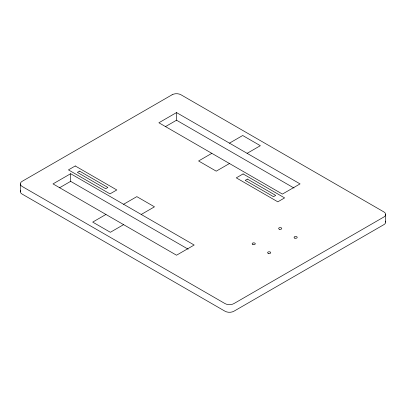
<?xml version="1.0" encoding="UTF-8"?>
<svg xmlns="http://www.w3.org/2000/svg" width="406" height="406" viewBox="0 0 406 406"><rect width="100%" height="100%" fill="white"/><g stroke="black" fill="none" stroke-linecap="round" stroke-linejoin="round"><path stroke-width="0.61" d="M70.654 173.712L53.008 183.898L176.529 255.212L194.175 245.026L70.654 173.712L70.654 181.35L188.14 249.177M176.529 112.584L158.883 122.769L282.409 194.083L300.054 183.898L176.529 112.584L176.529 120.222L294.015 188.054M59.423 187.836L70.654 181.35M165.303 126.708L176.529 120.222M105.946 214.459L92.71 222.102L110.356 232.288L123.591 224.65M123.591 204.274L136.827 196.631L154.473 206.821L141.237 214.459M211.825 153.336L198.59 160.974L216.236 171.165L229.471 163.522M229.471 143.145L242.702 135.508L260.347 145.693L247.117 153.336M385.7 214.459L385.7 222.102M20.3 183.898L20.3 191.541M20.513 190.607A6.237 3.603 0 0 0 22.127 194.083L225.056 311.245A6.237 3.603 0 0 0 233.881 311.245L383.873 224.65A6.237 3.603 0 0 0 385.487 221.168M172.119 94.755L22.127 181.35A6.237 3.603 0 0 0 22.127 186.445L225.056 303.607A6.237 3.603 0 0 0 233.881 303.607L383.873 217.007A6.237 3.603 0 0 0 383.873 211.917L180.944 94.755A6.237 3.603 0 0 0 172.119 94.755M75.242 165.968L68.447 169.891L110.001 193.88L116.796 189.957L75.242 165.968M79.591 171.129L77.389 172.403L105.682 188.734L107.884 187.46L79.591 171.129M243.087 173.93L236.292 177.853L277.821 201.828L284.611 197.905L243.087 173.93M247.411 179.076L245.204 180.35L273.497 196.682L275.704 195.408L247.411 179.076M294.842 238.16A1.558 0.898 0 0 0 297.202 237.398A1.558 0.898 0 0 0 294.878 236.596A1.558 0.898 0 0 0 294.842 238.16M279.409 229.248A1.558 0.898 0 0 0 281.759 228.476A1.558 0.898 0 0 0 279.435 227.685A1.558 0.898 0 0 0 279.409 229.248M252.923 244.524A1.558 0.898 0 0 0 255.293 243.773A1.558 0.898 0 0 0 252.984 242.961A1.558 0.898 0 0 0 252.923 244.524M268.305 253.415A1.558 0.898 0 0 0 270.731 252.725A1.558 0.898 0 0 0 268.483 251.857A1.558 0.898 0 0 0 268.305 253.415"/></g></svg>
